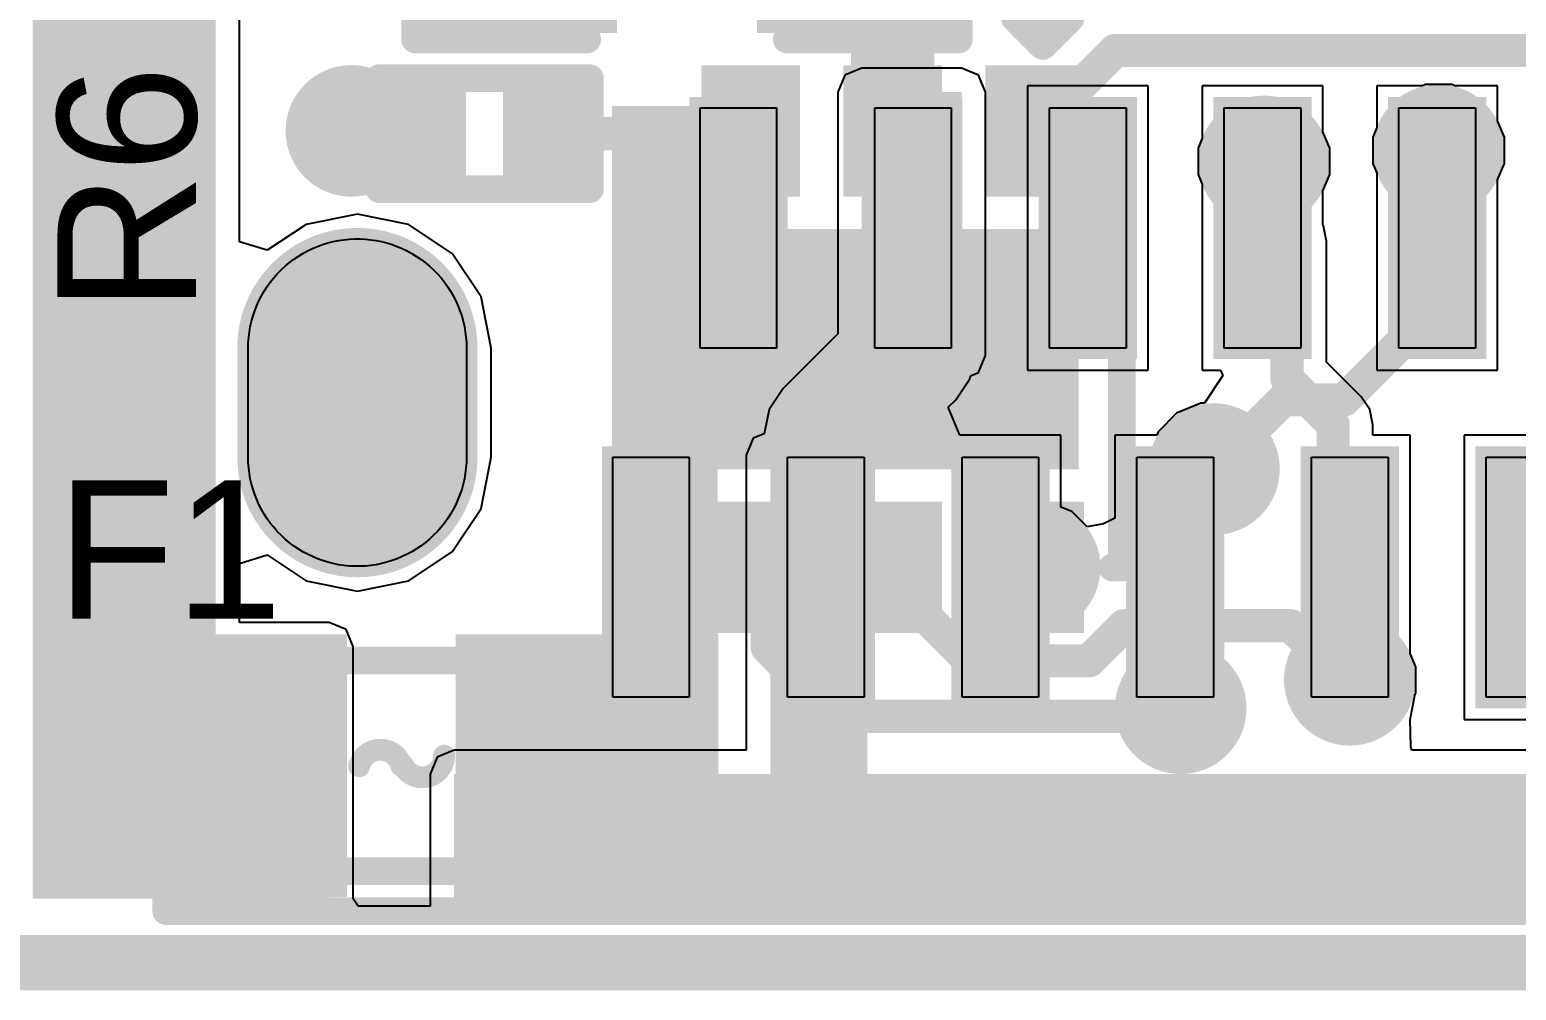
# Model space of a CAD drawing. Header units: millimetres. Extents: x -0.243 to 0.614, y -0.005 to 0.913.
# Drawn here: x 0.0055 to 0.2735, y -0.005 to 0.1683 of the extents above; entities that cross this region are included whole.
import ezdxf

# ---------------------------------------------------------------- set-up
doc = ezdxf.new("R2010")
doc.units = ezdxf.units.MM
doc.header["$MEASUREMENT"] = 0
for name, color, linetype in [('BottomLayer', 5, 'Continuous'), ('BottomOverlay', 54, 'Continuous'), ('BottomPaste', 16, 'Continuous'), ('BottomSolder', 6, 'Continuous'), ('Mechanical2', 216, 'Continuous'), ('MultiLayer', 9, 'Continuous'), ('TopLayer', 1, 'Continuous'), ('TopOverlay', 2, 'Continuous'), ('TopPaste', 8, 'Continuous'), ('TopSolder', 216, 'Continuous'), ('ViaHoleLayer', 16, 'Continuous')]:
    doc.layers.add(name, color=color, linetype=linetype)
doc.styles.add('Arial', font='', dxfattribs={"height": 0.2})
doc.styles.get('Arial').set_extended_font_data('Arial')

# ---------------------------------------------------------------- blocks, each defined once
blk = doc.blocks.new('TYPE_C_16PFS_LTH6_8_IPX8_B_1')
at = {"layer": 'BottomLayer'}
for points in [[(-0.04626, 0.05315), (-0.03248, 0.05315), (-0.03248, 0.00984), (-0.04626, 0.00984)], [(-0.01476, 0.05315), (-0.00098, 0.05315), (-0.00098, 0.00984), (-0.01476, 0.00984)], [(0.01673, 0.05315), (0.03051, 0.05315), (0.03051, 0.00984), (0.01673, 0.00984)], [(0.04823, 0.05315), (0.06201, 0.05315), (0.06201, 0.00984), (0.04823, 0.00984)], [(0.07972, 0.05315), (0.0935, 0.05315), (0.0935, 0.00984), (0.07972, 0.00984)], [(0.11122, 0.05315), (0.125, 0.05315), (0.125, 0.00984), (0.11122, 0.00984)], [(-0.03051, -0.00984), (-0.01673, -0.00984), (-0.01673, -0.05315), (-0.03051, -0.05315)], [(0.00098, -0.00984), (0.01476, -0.00984), (0.01476, -0.05315), (0.00098, -0.05315)], [(0.03248, -0.00984), (0.04626, -0.00984), (0.04626, -0.05315), (0.03248, -0.05315)], [(0.06398, -0.00984), (0.07776, -0.00984), (0.07776, -0.05315), (0.06398, -0.05315)], [(0.09547, -0.00984), (0.10925, -0.00984), (0.10925, -0.05315), (0.09547, -0.05315)]]:
    blk.add_hatch(color=5, dxfattribs=at).paths.add_polyline_path(points)
h = blk.add_hatch(color=5, dxfattribs=at)
edge = h.paths.add_edge_path()
edge.add_arc((0.17106, -0.00984), 0.01969, 180, 360)
edge.add_line((0.19074, -0.00984), (0.19074, 0.00985))
edge.add_arc((0.17106, 0.00985), 0.01969, 0, 180)
edge.add_line((0.15138, 0.00985), (0.15138, -0.00984))
at = {"layer": 'BottomSolder'}
for points in [[(-0.04823, 0.05512), (-0.03051, 0.05512), (-0.03051, 0.00787), (-0.04823, 0.00787)], [(-0.01673, 0.05512), (0.00099, 0.05512), (0.00099, 0.00787), (-0.01673, 0.00787)], [(0.01476, 0.05512), (0.03248, 0.05512), (0.03248, 0.00787), (0.01476, 0.00787)], [(0.04626, 0.05512), (0.06398, 0.05512), (0.06398, 0.00787), (0.04626, 0.00787)], [(0.07775, 0.05512), (0.09547, 0.05512), (0.09547, 0.00787), (0.07775, 0.00787)], [(0.10925, 0.05512), (0.12697, 0.05512), (0.12697, 0.00787), (0.10925, 0.00787)], [(-0.03248, -0.00787), (-0.01476, -0.00787), (-0.01476, -0.05512), (-0.03248, -0.05512)], [(-0.00099, -0.00787), (0.01673, -0.00787), (0.01673, -0.05512), (-0.00099, -0.05512)], [(0.03051, -0.00787), (0.04823, -0.00787), (0.04823, -0.05512), (0.03051, -0.05512)], [(0.06201, -0.00787), (0.07973, -0.00787), (0.07973, -0.05512), (0.06201, -0.05512)], [(0.0935, -0.00787), (0.11122, -0.00787), (0.11122, -0.05512), (0.0935, -0.05512)]]:
    blk.add_hatch(color=6, dxfattribs=at).paths.add_polyline_path(points)
h = blk.add_hatch(color=6, dxfattribs=at)
edge = h.paths.add_edge_path()
edge.add_arc((0.17106, -0.00984), 0.02165, 180, 360)
edge.add_line((0.19271, -0.00984), (0.19271, 0.00985))
edge.add_arc((0.17106, 0.00985), 0.02165, 0, 180)
edge.add_line((0.14941, 0.00985), (0.14941, -0.00984))
at = {"layer": 'MultiLayer'}
h = blk.add_hatch(color=9, dxfattribs=at)
edge = h.paths.add_edge_path()
edge.add_arc((0.17106, -0.00984), 0.01969, 180, 360)
edge.add_line((0.19074, -0.00984), (0.19074, 0.00985))
edge.add_arc((0.17106, 0.00985), 0.01969, 0, 180)
edge.add_line((0.15138, 0.00985), (0.15138, -0.00984))
at = {"layer": 'TopLayer'}
h = blk.add_hatch(color=1, dxfattribs=at)
edge = h.paths.add_edge_path()
edge.add_arc((0.17106, -0.00984), 0.01969, 180, 360)
edge.add_line((0.19074, -0.00984), (0.19074, 0.00985))
edge.add_arc((0.17106, 0.00985), 0.01969, 0, 180)
edge.add_line((0.15138, 0.00985), (0.15138, -0.00984))
at = {"layer": 'TopSolder'}
h = blk.add_hatch(color=216, dxfattribs=at)
edge = h.paths.add_edge_path()
edge.add_arc((0.17106, -0.00984), 0.02165, 180, 360)
edge.add_line((0.19271, -0.00984), (0.19271, 0.00985))
edge.add_arc((0.17106, 0.00985), 0.02165, 0, 180)
edge.add_line((0.14941, 0.00985), (0.14941, -0.00984))
at = {"layer": 'BottomOverlay', "const_width": 0.00502}
for points in [[(0.20551, 0.09173), (-0.20551, 0.09173)], [(0.20551, 0.09173), (0.20551, -0.09173)]]:
    blk.add_lwpolyline(points, dxfattribs=at)
at = {"layer": 'BottomOverlay', "const_width": 0.00251}
blk.add_lwpolyline([(0.20426, 0.09173, 1), (0.20677, 0.09173, 1)], format="xyb", close=True, dxfattribs=at)
blk.add_lwpolyline([(0.20426, 0.09173, 1), (0.20677, 0.09173, 1)], format="xyb", close=True, dxfattribs=at)
at = {"layer": 'BottomPaste'}
for p, q in [((-0.04626, 0.05315), (-0.03248, 0.05315)), ((-0.03248, 0.05315), (-0.03248, 0.05315)), ((-0.03248, 0.05315), (-0.03248, 0.00985)), ((-0.01476, 0.00985), (-0.01476, 0.05315)), ((-0.01476, 0.05315), (-0.00098, 0.05315)), ((-0.00098, 0.05315), (-0.00098, 0.05315)), ((-0.00098, 0.05315), (-0.00098, 0.00985)), ((0.01673, 0.00985), (0.01673, 0.05315)), ((0.01673, 0.05315), (0.03051, 0.05315)), ((0.03051, 0.05315), (0.03051, 0.05315)), ((0.03051, 0.05315), (0.03051, 0.00985)), ((0.04823, 0.00985), (0.04823, 0.05315)), ((0.04823, 0.05315), (0.06201, 0.05315)), ((0.06201, 0.05315), (0.06201, 0.05315)), ((0.06201, 0.05315), (0.06201, 0.00985)), ((0.07972, 0.00985), (0.07972, 0.05315)), ((0.07972, 0.05315), (0.0935, 0.05315)), ((0.0935, 0.05315), (0.0935, 0.00985)), ((0.11122, 0.00985), (0.11122, 0.05315)), ((0.11122, 0.05315), (0.125, 0.05315)), ((0.125, 0.05315), (0.125, 0.00985)), ((0.16959, 0.02948), (0.17057, 0.02953)), ((0.17057, 0.02953), (0.17156, 0.02953)), ((0.17156, 0.02953), (0.17253, 0.02948)), ((0.16038, 0.02638), (0.16122, 0.0269)), ((0.16122, 0.0269), (0.16208, 0.02737)), ((0.16208, 0.02737), (0.16297, 0.02779)), ((0.16297, 0.02779), (0.16387, 0.02817)), ((0.16387, 0.02817), (0.16479, 0.02851)), ((0.16479, 0.02851), (0.16573, 0.0288)), ((0.16573, 0.0288), (0.16668, 0.02904)), ((0.16668, 0.02904), (0.16765, 0.02924)), ((0.16765, 0.02924), (0.16862, 0.02938)), ((0.16862, 0.02938), (0.16959, 0.02948)), ((0.17253, 0.02948), (0.17351, 0.02938)), ((0.17351, 0.02938), (0.17448, 0.02924)), ((0.17448, 0.02924), (0.17544, 0.02904)), ((0.17544, 0.02904), (0.17639, 0.0288)), ((0.17639, 0.0288), (0.17733, 0.02851)), ((0.17733, 0.02851), (0.17826, 0.02817)), ((0.17826, 0.02817), (0.17916, 0.02779)), ((0.17916, 0.02779), (0.18005, 0.02737)), ((0.18005, 0.02737), (0.18091, 0.0269)), ((0.18091, 0.0269), (0.18174, 0.02638)), ((0.15732, 0.02394), (0.15804, 0.02461)), ((0.15804, 0.02461), (0.15879, 0.02524)), ((0.15879, 0.02524), (0.15957, 0.02583)), ((0.15957, 0.02583), (0.16038, 0.02638)), ((0.18174, 0.02638), (0.18255, 0.02583)), ((0.18255, 0.02583), (0.18334, 0.02524)), ((0.18334, 0.02524), (0.18409, 0.02461)), ((0.18409, 0.02461), (0.18481, 0.02394)), ((0.1548, 0.02094), (0.15537, 0.02174)), ((0.15537, 0.02174), (0.15598, 0.0225)), ((0.15598, 0.0225), (0.15663, 0.02324)), ((0.15663, 0.02324), (0.15732, 0.02394)), ((0.18481, 0.02394), (0.18549, 0.02324)), ((0.18549, 0.02324), (0.18614, 0.0225)), ((0.18614, 0.0225), (0.18676, 0.02174)), ((0.18676, 0.02174), (0.18733, 0.02094)), ((0.15333, 0.01839), (0.15378, 0.01926)), ((0.15378, 0.01926), (0.15427, 0.02011)), ((0.15427, 0.02011), (0.1548, 0.02094)), ((0.18733, 0.02094), (0.18786, 0.02011)), ((0.18786, 0.02011), (0.18835, 0.01926)), ((0.18835, 0.01926), (0.1888, 0.01839)), ((0.15225, 0.01565), (0.15257, 0.01658)), ((0.15257, 0.01658), (0.15293, 0.0175)), ((0.15293, 0.0175), (0.15333, 0.01839)), ((0.1888, 0.01839), (0.1892, 0.0175)), ((0.1892, 0.0175), (0.18956, 0.01658)), ((0.18956, 0.01658), (0.18987, 0.01565)), ((0.1516, 0.01278), (0.15177, 0.01375)), ((0.15177, 0.01375), (0.15199, 0.01471)), ((0.15199, 0.01471), (0.15225, 0.01565)), ((0.18987, 0.01565), (0.19014, 0.01471)), ((0.19014, 0.01471), (0.19036, 0.01375)), ((0.19036, 0.01375), (0.19053, 0.01278)), ((0.15138, 0.00985), (0.1514, 0.01083)), ((0.1514, 0.01083), (0.15148, 0.01181)), ((0.15148, 0.01181), (0.1516, 0.01278)), ((0.19053, 0.01278), (0.19065, 0.01181)), ((0.19065, 0.01181), (0.19073, 0.01083)), ((0.19073, 0.01083), (0.19075, 0.00985)), ((-0.03248, 0.00985), (-0.04626, 0.00985)), ((-0.00098, 0.00985), (-0.01476, 0.00985)), ((0.03051, 0.00985), (0.01673, 0.00985)), ((0.06201, 0.00985), (0.04823, 0.00985)), ((0.07972, 0.00985), (0.07972, 0.00985)), ((0.0935, 0.00985), (0.07972, 0.00985)), ((0.11122, 0.00985), (0.11122, 0.00985)), ((0.125, 0.00985), (0.11122, 0.00985)), ((0.15138, -0.00984), (0.15138, 0.00985)), ((0.19075, 0.00985), (0.19075, -0.00984)), ((-0.03051, -0.05315), (-0.03051, -0.00984)), ((-0.03051, -0.00984), (-0.01673, -0.00984)), ((-0.01673, -0.00984), (-0.01673, -0.05315)), ((0.00098, -0.05315), (0.00098, -0.00984)), ((0.00098, -0.00984), (0.01476, -0.00984)), ((0.01476, -0.00984), (0.01476, -0.05315)), ((0.03248, -0.05315), (0.03248, -0.00984)), ((0.03248, -0.00984), (0.04626, -0.00984)), ((0.04626, -0.00984), (0.04626, -0.05315)), ((0.06398, -0.05315), (0.06398, -0.00984)), ((0.06398, -0.00984), (0.07776, -0.00984)), ((0.07776, -0.00984), (0.07776, -0.05315)), ((0.09547, -0.05315), (0.09547, -0.00984)), ((0.09547, -0.00984), (0.10925, -0.00984)), ((0.10925, -0.00984), (0.10925, -0.05315)), ((0.1514, -0.01082), (0.15138, -0.00984)), ((0.19075, -0.00984), (0.19073, -0.01082)), ((0.15148, -0.0118), (0.1514, -0.01082)), ((0.1516, -0.01277), (0.15148, -0.0118)), ((0.15177, -0.01374), (0.1516, -0.01277)), ((0.19053, -0.01277), (0.19036, -0.01374)), ((0.19065, -0.0118), (0.19053, -0.01277)), ((0.19073, -0.01082), (0.19065, -0.0118)), ((0.15199, -0.01469), (0.15177, -0.01374)), ((0.15225, -0.01564), (0.15199, -0.01469)), ((0.15257, -0.01657), (0.15225, -0.01564)), ((0.18987, -0.01564), (0.18956, -0.01657)), ((0.19014, -0.01469), (0.18987, -0.01564)), ((0.19036, -0.01374), (0.19014, -0.01469)), ((0.15293, -0.01748), (0.15257, -0.01657)), ((0.15333, -0.01838), (0.15293, -0.01748)), ((0.15378, -0.01925), (0.15333, -0.01838)), ((0.1888, -0.01838), (0.18835, -0.01925)), ((0.1892, -0.01748), (0.1888, -0.01838)), ((0.18956, -0.01657), (0.1892, -0.01748)), ((0.15427, -0.0201), (0.15378, -0.01925)), ((0.1548, -0.02092), (0.15427, -0.0201)), ((0.15537, -0.02172), (0.1548, -0.02092)), ((0.18733, -0.02092), (0.18676, -0.02172)), ((0.18786, -0.0201), (0.18733, -0.02092)), ((0.18835, -0.01925), (0.18786, -0.0201)), ((0.15598, -0.02249), (0.15537, -0.02172)), ((0.15663, -0.02322), (0.15598, -0.02249)), ((0.15732, -0.02393), (0.15663, -0.02322)), ((0.15804, -0.02459), (0.15732, -0.02393)), ((0.18481, -0.02393), (0.18409, -0.02459)), ((0.18549, -0.02322), (0.18481, -0.02393)), ((0.18614, -0.02249), (0.18549, -0.02322)), ((0.18676, -0.02172), (0.18614, -0.02249)), ((0.15879, -0.02523), (0.15804, -0.02459)), ((0.15957, -0.02582), (0.15879, -0.02523)), ((0.16038, -0.02637), (0.15957, -0.02582)), ((0.16122, -0.02688), (0.16038, -0.02637)), ((0.18174, -0.02637), (0.18091, -0.02688)), ((0.18255, -0.02582), (0.18174, -0.02637)), ((0.18334, -0.02523), (0.18255, -0.02582)), ((0.18409, -0.02459), (0.18334, -0.02523)), ((0.16208, -0.02735), (0.16122, -0.02688)), ((0.16297, -0.02778), (0.16208, -0.02735)), ((0.16387, -0.02816), (0.16297, -0.02778)), ((0.16479, -0.0285), (0.16387, -0.02816)), ((0.16573, -0.02879), (0.16479, -0.0285)), ((0.16668, -0.02903), (0.16573, -0.02879)), ((0.16765, -0.02922), (0.16668, -0.02903)), ((0.16862, -0.02937), (0.16765, -0.02922)), ((0.16959, -0.02947), (0.16862, -0.02937)), ((0.17057, -0.02951), (0.16959, -0.02947)), ((0.17253, -0.02947), (0.17156, -0.02951)), ((0.17351, -0.02937), (0.17253, -0.02947)), ((0.17253, -0.02947), (0.17253, -0.02947)), ((0.17448, -0.02922), (0.17351, -0.02937)), ((0.17544, -0.02903), (0.17448, -0.02922)), ((0.17639, -0.02879), (0.17544, -0.02903)), ((0.17733, -0.0285), (0.17639, -0.02879)), ((0.17826, -0.02816), (0.17733, -0.0285)), ((0.17916, -0.02778), (0.17826, -0.02816)), ((0.18005, -0.02735), (0.17916, -0.02778)), ((0.18091, -0.02688), (0.18005, -0.02735)), ((0.17156, -0.02951), (0.17057, -0.02951)), ((-0.03051, -0.05315), (-0.03051, -0.05315)), ((-0.01673, -0.05315), (-0.03051, -0.05315)), ((0.00098, -0.05315), (0.00098, -0.05315)), ((0.01476, -0.05315), (0.00098, -0.05315)), ((0.03248, -0.05315), (0.03248, -0.05315)), ((0.04626, -0.05315), (0.03248, -0.05315)), ((0.06398, -0.05315), (0.06398, -0.05315)), ((0.07776, -0.05315), (0.06398, -0.05315)), ((0.09547, -0.05315), (0.09547, -0.05315)), ((0.10925, -0.05315), (0.09547, -0.05315))]:
    blk.add_line(p, q, dxfattribs=at)
blk = doc.blocks.new('F____0603_3')
at = {"layer": 'TopLayer'}
for points in [[(-0.01378, -0.01969), (-0.05315, -0.01969), (-0.05315, 0.01969), (-0.01378, 0.01969)], [(0.05315, -0.01969), (0.01378, -0.01969), (0.01378, 0.01969), (0.05315, 0.01969)]]:
    blk.add_hatch(color=1, dxfattribs=at).paths.add_polyline_path(points)
at = {"layer": 'TopPaste'}
for points in [[(-0.01378, -0.01969), (-0.05315, -0.01969), (-0.05315, 0.01969), (-0.01378, 0.01969)], [(0.05315, -0.01969), (0.01378, -0.01969), (0.01378, 0.01969), (0.05315, 0.01969)]]:
    blk.add_hatch(color=8, dxfattribs=at).paths.add_polyline_path(points)
at = {"layer": 'TopSolder'}
for points in [[(-0.00978, -0.02369), (-0.05715, -0.02369), (-0.05715, 0.02369), (-0.00978, 0.02369)], [(0.05715, -0.02369), (0.00978, -0.02369), (0.00978, 0.02369), (0.05715, 0.02369)]]:
    blk.add_hatch(color=216, dxfattribs=at).paths.add_polyline_path(points)
at = {"layer": 'TopOverlay', "const_width": 0.005}
for points in [[(-0.01, 0.019), (0.01, 0.019)], [(-0.01, -0.019), (0.01, -0.019)]]:
    blk.add_lwpolyline(points, dxfattribs=at)
at = {"layer": 'TopOverlay'}
for points, const_width in [([(-0.01125, 0.019, 1), (-0.00875, 0.019, 1)], 0.0025), ([(0.00875, 0.019, 1), (0.01125, 0.019, 1)], 0.0025), ([(0.00674, 0.00181, 1), (0.00871, 0.00181, 1)], 0.00197), ([(-0.0086, -0.0001, 1), (-0.00663, -0.0001, 1)], 0.00197), ([(-0.00098, 0, 1), (0.00098, 0, 1)], 0.00197), ([(-0.00071, 0.00008, 1), (0.00126, 0.00008, 1)], 0.00197), ([(-0.01125, -0.019, 1), (-0.00875, -0.019, 1)], 0.0025), ([(0.00875, -0.019, 1), (0.01125, -0.019, 1)], 0.0025)]:
    blk.add_lwpolyline(points, format="xyb", close=True, dxfattribs=dict(at, const_width=const_width))
at = {"layer": 'TopOverlay', "const_width": 0.00394}
for points in [[(-0.00761, -0.0001, -0.770164), (0, 0)], [(0.00773, 0.00181, -0.784117), (0.00028, 0.00008)]]:
    blk.add_lwpolyline(points, format="xyb", dxfattribs=at)
blk = doc.blocks.new('R___0201_11')
at = {"layer": 'TopLayer'}
for points in [[(-0.01614, 0.00728), (-0.00551, 0.00728), (-0.00551, -0.00728), (-0.01614, -0.00728)], [(0.00551, 0.00728), (0.01614, 0.00728), (0.01614, -0.00728), (0.00551, -0.00728)]]:
    blk.add_hatch(color=1, dxfattribs=at).paths.add_polyline_path(points)
at = {"layer": 'TopPaste'}
for points in [[(-0.01614, 0.00728), (-0.00551, 0.00728), (-0.00551, -0.00728), (-0.01614, -0.00728)], [(0.00551, 0.00728), (0.01614, 0.00728), (0.01614, -0.00728), (0.00551, -0.00728)]]:
    blk.add_hatch(color=8, dxfattribs=at).paths.add_polyline_path(points)
at = {"layer": 'TopSolder'}
for points in [[(-0.01831, 0.00945), (-0.00335, 0.00945), (-0.00335, -0.00945), (-0.01831, -0.00945)], [(0.00335, 0.00945), (0.01831, 0.00945), (0.01831, -0.00945), (0.00335, -0.00945)]]:
    blk.add_hatch(color=216, dxfattribs=at).paths.add_polyline_path(points)
at = {"layer": 'TopOverlay', "const_width": 0.005}
for points in [[(-0.019, -0.01), (-0.019, 0.01)], [(-0.019, 0.01), (0.019, 0.01)], [(0.019, -0.01), (0.019, 0.01)], [(-0.019, -0.01), (0.019, -0.01)]]:
    blk.add_lwpolyline(points, dxfattribs=at)
at = {"layer": 'TopOverlay', "const_width": 0.0025}
for points in [[(-0.02025, 0.01, 1), (-0.01775, 0.01, 1)], [(-0.02025, 0.01, 1), (-0.01775, 0.01, 1)], [(0.01775, 0.01, 1), (0.02025, 0.01, 1)], [(0.01775, 0.01, 1), (0.02025, 0.01, 1)], [(-0.02025, -0.01, 1), (-0.01775, -0.01, 1)], [(-0.02025, -0.01, 1), (-0.01775, -0.01, 1)], [(0.01775, -0.01, 1), (0.02025, -0.01, 1)], [(0.01775, -0.01, 1), (0.02025, -0.01, 1)]]:
    blk.add_lwpolyline(points, format="xyb", close=True, dxfattribs=at)
blk = doc.blocks.new('C___0603_12')
at = {"layer": 'TopLayer'}
for points in [[(-0.015, 0.0175), (-0.015, -0.0175), (-0.045, -0.0175), (-0.045, 0.0175)], [(0.045, 0.0175), (0.045, -0.0175), (0.015, -0.0175), (0.015, 0.0175)]]:
    blk.add_hatch(color=1, dxfattribs=at).paths.add_polyline_path(points)
at = {"layer": 'TopPaste'}
for points in [[(-0.015, 0.0175), (-0.015, -0.0175), (-0.045, -0.0175), (-0.045, 0.0175)], [(0.045, 0.0175), (0.045, -0.0175), (0.015, -0.0175), (0.015, 0.0175)]]:
    blk.add_hatch(color=8, dxfattribs=at).paths.add_polyline_path(points)
at = {"layer": 'TopSolder'}
for points in [[(-0.01264, 0.01986), (-0.01264, -0.01986), (-0.04736, -0.01986), (-0.04736, 0.01986)], [(0.04736, 0.01986), (0.04736, -0.01986), (0.01264, -0.01986), (0.01264, 0.01986)]]:
    blk.add_hatch(color=216, dxfattribs=at).paths.add_polyline_path(points)
at = {"layer": 'TopOverlay', "const_width": 0.005}
for points in [[(-0.049, 0.021), (-0.018, 0.021)], [(-0.049, -0.021), (-0.049, 0.021)], [(0.018, 0.021), (0.049, 0.021)], [(0.049, -0.021), (0.049, 0.021)], [(-0.049, -0.021), (-0.018, -0.021)], [(0.018, -0.021), (0.049, -0.021)]]:
    blk.add_lwpolyline(points, dxfattribs=at)
at = {"layer": 'TopOverlay', "const_width": 0.0025}
for points in [[(-0.05025, 0.021, 1), (-0.04775, 0.021, 1)], [(-0.05025, 0.021, 1), (-0.04775, 0.021, 1)], [(-0.01925, 0.021, 1), (-0.01675, 0.021, 1)], [(0.01675, 0.021, 1), (0.01925, 0.021, 1)], [(0.04775, 0.021, 1), (0.05025, 0.021, 1)], [(0.04775, 0.021, 1), (0.05025, 0.021, 1)], [(-0.05025, -0.021, 1), (-0.04775, -0.021, 1)], [(-0.05025, -0.021, 1), (-0.04775, -0.021, 1)], [(-0.01925, -0.021, 1), (-0.01675, -0.021, 1)], [(0.01675, -0.021, 1), (0.01925, -0.021, 1)], [(0.04775, -0.021, 1), (0.05025, -0.021, 1)], [(0.04775, -0.021, 1), (0.05025, -0.021, 1)]]:
    blk.add_lwpolyline(points, format="xyb", close=True, dxfattribs=at)
blk = doc.blocks.new('DFN_6L_EP_2_2__20')
at = {"layer": 'TopLayer'}
for points in [[(-0.04921, 0.0187), (-0.04921, 0.03248), (-0.02953, 0.03248), (-0.02953, 0.0187)], [(0.02953, 0.0187), (0.02953, 0.03248), (0.04921, 0.03248), (0.04921, 0.0187)], [(0.01969, -0.0315), (-0.01969, -0.0315), (-0.01969, 0.0315), (0.01969, 0.0315)], [(-0.04921, -0.00689), (-0.04921, 0.00689), (-0.02953, 0.00689), (-0.02953, -0.00689)], [(0.02953, -0.00689), (0.02953, 0.00689), (0.04921, 0.00689), (0.04921, -0.00689)], [(-0.04921, -0.03248), (-0.04921, -0.0187), (-0.02953, -0.0187), (-0.02953, -0.03248)], [(0.02953, -0.03248), (0.02953, -0.0187), (0.04921, -0.0187), (0.04921, -0.03248)]]:
    blk.add_hatch(color=1, dxfattribs=at).paths.add_polyline_path(points)
at = {"layer": 'TopPaste'}
for points in [[(-0.04921, 0.0187), (-0.04921, 0.03248), (-0.02953, 0.03248), (-0.02953, 0.0187)], [(0.02953, 0.0187), (0.02953, 0.03248), (0.04921, 0.03248), (0.04921, 0.0187)], [(0.01969, -0.0315), (-0.01969, -0.0315), (-0.01969, 0.0315), (0.01969, 0.0315)], [(-0.04921, -0.00689), (-0.04921, 0.00689), (-0.02953, 0.00689), (-0.02953, -0.00689)], [(0.02953, -0.00689), (0.02953, 0.00689), (0.04921, 0.00689), (0.04921, -0.00689)], [(-0.04921, -0.03248), (-0.04921, -0.0187), (-0.02953, -0.0187), (-0.02953, -0.03248)], [(0.02953, -0.03248), (0.02953, -0.0187), (0.04921, -0.0187), (0.04921, -0.03248)]]:
    blk.add_hatch(color=8, dxfattribs=at).paths.add_polyline_path(points)
at = {"layer": 'TopSolder'}
for points in [[(-0.05121, 0.0167), (-0.05121, 0.03448), (-0.02753, 0.03448), (-0.02753, 0.0167)], [(0.02168, -0.0335), (-0.02168, -0.0335), (-0.02168, 0.0335), (0.02168, 0.0335)], [(0.02753, 0.0167), (0.02753, 0.03448), (0.05121, 0.03448), (0.05121, 0.0167)], [(-0.05121, -0.00889), (-0.05121, 0.00889), (-0.02753, 0.00889), (-0.02753, -0.00889)], [(0.02753, -0.00889), (0.02753, 0.00889), (0.05121, 0.00889), (0.05121, -0.00889)], [(-0.05121, -0.03448), (-0.05121, -0.0167), (-0.02753, -0.0167), (-0.02753, -0.03448)], [(0.02753, -0.03448), (0.02753, -0.0167), (0.05121, -0.0167), (0.05121, -0.03448)]]:
    blk.add_hatch(color=216, dxfattribs=at).paths.add_polyline_path(points)
at = {"layer": 'TopOverlay', "const_width": 0.005}
for points in [[(0.03937, 0.04131), (-0.03938, 0.04131)], [(0.03937, 0.03958), (0.03937, 0.04131)], [(-0.05969, 0.02205), (-0.05969, 0.03205)], [(-0.05469, 0.02705), (-0.05969, 0.03205)], [(-0.05969, 0.02205), (-0.05469, 0.02705)], [(-0.04, -0.04131), (-0.04, -0.03958)], [(0.03937, -0.04131), (0.03937, -0.03958)], [(0.03937, -0.04131), (-0.03938, -0.04131)]]:
    blk.add_lwpolyline(points, dxfattribs=at)
at = {"layer": 'TopOverlay', "const_width": 0.0025}
for points in [[(-0.04063, 0.04131, 1), (-0.03812, 0.04131, 1)], [(0.03812, 0.04131, 1), (0.04062, 0.04131, 1)], [(0.03812, 0.04131, 1), (0.04062, 0.04131, 1)], [(0.03812, 0.03958, 1), (0.04062, 0.03958, 1)], [(-0.06094, 0.03205, 1), (-0.05844, 0.03205, 1)], [(-0.06094, 0.03205, 1), (-0.05844, 0.03205, 1)], [(-0.05594, 0.02705, 1), (-0.05344, 0.02705, 1)], [(-0.05594, 0.02705, 1), (-0.05344, 0.02705, 1)], [(-0.06094, 0.02205, 1), (-0.05844, 0.02205, 1)], [(-0.06094, 0.02205, 1), (-0.05844, 0.02205, 1)], [(-0.04125, -0.03958, 1), (-0.03875, -0.03958, 1)], [(0.03812, -0.03958, 1), (0.04062, -0.03958, 1)], [(-0.04125, -0.04131, 1), (-0.03875, -0.04131, 1)], [(-0.04063, -0.04131, 1), (-0.03812, -0.04131, 1)], [(0.03812, -0.04131, 1), (0.04062, -0.04131, 1)], [(0.03812, -0.04131, 1), (0.04062, -0.04131, 1)]]:
    blk.add_lwpolyline(points, format="xyb", close=True, dxfattribs=at)

msp = doc.modelspace()

# ---------------------------------------------------------------- hatches: boundary and pattern name
at = {"layer": 'BottomLayer'}
for points in [[(0.006, 0.0125), (0.039, 0.0125), (0.039, 0.327), (0.006, 0.327)], [(0.1555, 0.1095), (0.1735, 0.1095), (0.1735, 0.157), (0.1555, 0.157)], [(0.1105, 0.0475), (0.1295, 0.0475), (0.1295, 0.1545), (0.1105, 0.1545)], [(0.139, 0.014), (0.154, 0.014), (0.154, 0.0915), (0.139, 0.0915)], [(0.006, 0.0115), (0.0595, 0.0115), (0.0595, 0.057), (0.006, 0.057)], [(0.082, 0.008), (0.3185, 0.008), (0.3185, 0.034), (0.082, 0.034)]]:
    msp.add_hatch(color=5, dxfattribs=at).paths.add_polyline_path(points)
h = msp.add_hatch(color=5, dxfattribs=at)
edge = h.paths.add_edge_path()
edge.add_arc((0.0635, 0.15), 0.00787, 0, 360)
h = msp.add_hatch(color=5, dxfattribs=at)
edge = h.paths.add_edge_path()
edge.add_arc((0.2595, 0.1465), 0.00787, 0, 360)
h = msp.add_hatch(color=5, dxfattribs=at)
edge = h.paths.add_edge_path()
edge.add_arc((0.228, 0.1445), 0.00787, 0, 360)
h = msp.add_hatch(color=5, dxfattribs=at)
edge = h.paths.add_edge_path()
edge.add_arc((0.1315, 0.108), 0.00787, 0, 360)
h = msp.add_hatch(color=5, dxfattribs=at)
edge = h.paths.add_edge_path()
edge.add_arc((0.219, 0.089), 0.00787, 0, 360)
h = msp.add_hatch(color=5, dxfattribs=at)
edge = h.paths.add_edge_path()
edge.add_arc((0.18668, 0.07126), 0.00787, 0, 360)
h = msp.add_hatch(color=5, dxfattribs=at)
edge = h.paths.add_edge_path()
edge.add_arc((0.2435, 0.051), 0.00787, 0, 360)
h = msp.add_hatch(color=5, dxfattribs=at)
edge = h.paths.add_edge_path()
edge.add_arc((0.213, 0.04587), 0.00787, 0, 360)
h = msp.add_hatch(color=5, dxfattribs=at)
edge = h.paths.add_edge_path()
edge.add_arc((0.041, 0.0345), 0.00787, 0, 360)
h = msp.add_hatch(color=5, dxfattribs=at)
edge = h.paths.add_edge_path()
edge.add_arc((0.1045, 0.0255), 0.00787, 0, 360)
h = msp.add_hatch(color=5, dxfattribs=at)
edge = h.paths.add_edge_path()
edge.add_arc((0.148, 0.0215), 0.00787, 0, 360)
at = {"layer": 'BottomSolder'}
h = msp.add_hatch(color=6, dxfattribs=at)
edge = h.paths.add_edge_path()
edge.add_arc((0.0635, 0.15), 0.01187, 0, 360)
h = msp.add_hatch(color=6, dxfattribs=at)
edge = h.paths.add_edge_path()
edge.add_arc((0.2595, 0.1465), 0.01187, 0, 360)
h = msp.add_hatch(color=6, dxfattribs=at)
edge = h.paths.add_edge_path()
edge.add_arc((0.228, 0.1445), 0.01187, 0, 360)
h = msp.add_hatch(color=6, dxfattribs=at)
edge = h.paths.add_edge_path()
edge.add_arc((0.1315, 0.108), 0.01187, 0, 360)
h = msp.add_hatch(color=6, dxfattribs=at)
edge = h.paths.add_edge_path()
edge.add_arc((0.219, 0.089), 0.01187, 0, 360)
h = msp.add_hatch(color=6, dxfattribs=at)
edge = h.paths.add_edge_path()
edge.add_arc((0.18668, 0.07126), 0.01187, 0, 360)
h = msp.add_hatch(color=6, dxfattribs=at)
edge = h.paths.add_edge_path()
edge.add_arc((0.2435, 0.051), 0.01187, 0, 360)
h = msp.add_hatch(color=6, dxfattribs=at)
edge = h.paths.add_edge_path()
edge.add_arc((0.213, 0.04587), 0.01187, 0, 360)
h = msp.add_hatch(color=6, dxfattribs=at)
edge = h.paths.add_edge_path()
edge.add_arc((0.041, 0.0345), 0.01187, 0, 360)
h = msp.add_hatch(color=6, dxfattribs=at)
edge = h.paths.add_edge_path()
edge.add_arc((0.1045, 0.0255), 0.01187, 0, 360)
h = msp.add_hatch(color=6, dxfattribs=at)
edge = h.paths.add_edge_path()
edge.add_arc((0.148, 0.0215), 0.01187, 0, 360)
at = {"layer": 'TopLayer'}
for points in [[(0.0065, 0.012), (0.039, 0.012), (0.039, 0.3265), (0.0065, 0.3265)], [(0.0065, 0.012), (0.059, 0.012), (0.059, 0.0565), (0.0065, 0.0565)], [(0.086, 0.01), (0.3195, 0.01), (0.3195, 0.034), (0.086, 0.034)]]:
    msp.add_hatch(color=1, dxfattribs=at).paths.add_polyline_path(points)
h = msp.add_hatch(color=1, dxfattribs=at)
edge = h.paths.add_edge_path()
edge.add_arc((0.0635, 0.15), 0.00787, 0, 360)
h = msp.add_hatch(color=1, dxfattribs=at)
edge = h.paths.add_edge_path()
edge.add_arc((0.2595, 0.1465), 0.00787, 0, 360)
h = msp.add_hatch(color=1, dxfattribs=at)
edge = h.paths.add_edge_path()
edge.add_arc((0.228, 0.1445), 0.00787, 0, 360)
h = msp.add_hatch(color=1, dxfattribs=at)
edge = h.paths.add_edge_path()
edge.add_arc((0.1315, 0.108), 0.00787, 0, 360)
h = msp.add_hatch(color=1, dxfattribs=at)
edge = h.paths.add_edge_path()
edge.add_arc((0.219, 0.089), 0.00787, 0, 360)
h = msp.add_hatch(color=1, dxfattribs=at)
edge = h.paths.add_edge_path()
edge.add_arc((0.18668, 0.07126), 0.00787, 0, 360)
h = msp.add_hatch(color=1, dxfattribs=at)
edge = h.paths.add_edge_path()
edge.add_arc((0.2435, 0.051), 0.00787, 0, 360)
h = msp.add_hatch(color=1, dxfattribs=at)
edge = h.paths.add_edge_path()
edge.add_arc((0.213, 0.04587), 0.00787, 0, 360)
h = msp.add_hatch(color=1, dxfattribs=at)
edge = h.paths.add_edge_path()
edge.add_arc((0.041, 0.0345), 0.00787, 0, 360)
h = msp.add_hatch(color=1, dxfattribs=at)
edge = h.paths.add_edge_path()
edge.add_arc((0.1045, 0.0255), 0.00787, 0, 360)
h = msp.add_hatch(color=1, dxfattribs=at)
edge = h.paths.add_edge_path()
edge.add_arc((0.148, 0.0215), 0.00787, 0, 360)
at = {"layer": 'TopSolder'}
h = msp.add_hatch(color=216, dxfattribs=at)
edge = h.paths.add_edge_path()
edge.add_arc((0.0635, 0.15), 0.01187, 0, 360)
h = msp.add_hatch(color=216, dxfattribs=at)
edge = h.paths.add_edge_path()
edge.add_arc((0.2595, 0.1465), 0.01187, 0, 360)
h = msp.add_hatch(color=216, dxfattribs=at)
edge = h.paths.add_edge_path()
edge.add_arc((0.228, 0.1445), 0.01187, 0, 360)
h = msp.add_hatch(color=216, dxfattribs=at)
edge = h.paths.add_edge_path()
edge.add_arc((0.1315, 0.108), 0.01187, 0, 360)
h = msp.add_hatch(color=216, dxfattribs=at)
edge = h.paths.add_edge_path()
edge.add_arc((0.219, 0.089), 0.01187, 0, 360)
h = msp.add_hatch(color=216, dxfattribs=at)
edge = h.paths.add_edge_path()
edge.add_arc((0.18668, 0.07126), 0.01187, 0, 360)
h = msp.add_hatch(color=216, dxfattribs=at)
edge = h.paths.add_edge_path()
edge.add_arc((0.2435, 0.051), 0.01187, 0, 360)
h = msp.add_hatch(color=216, dxfattribs=at)
edge = h.paths.add_edge_path()
edge.add_arc((0.213, 0.04587), 0.01187, 0, 360)
h = msp.add_hatch(color=216, dxfattribs=at)
edge = h.paths.add_edge_path()
edge.add_arc((0.041, 0.0345), 0.01187, 0, 360)
h = msp.add_hatch(color=216, dxfattribs=at)
edge = h.paths.add_edge_path()
edge.add_arc((0.1045, 0.0255), 0.01187, 0, 360)
h = msp.add_hatch(color=216, dxfattribs=at)
edge = h.paths.add_edge_path()
edge.add_arc((0.148, 0.0215), 0.01187, 0, 360)
at = {"layer": 'ViaHoleLayer'}
h = msp.add_hatch(color=16, dxfattribs=at)
edge = h.paths.add_edge_path()
edge.add_arc((0.0635, 0.15), 0.00394, 0, 360)
h = msp.add_hatch(color=16, dxfattribs=at)
edge = h.paths.add_edge_path()
edge.add_arc((0.2595, 0.1465), 0.00394, 0, 360)
h = msp.add_hatch(color=16, dxfattribs=at)
edge = h.paths.add_edge_path()
edge.add_arc((0.228, 0.1445), 0.00394, 0, 360)
h = msp.add_hatch(color=16, dxfattribs=at)
edge = h.paths.add_edge_path()
edge.add_arc((0.1315, 0.108), 0.00394, 0, 360)
h = msp.add_hatch(color=16, dxfattribs=at)
edge = h.paths.add_edge_path()
edge.add_arc((0.219, 0.089), 0.00394, 0, 360)
h = msp.add_hatch(color=16, dxfattribs=at)
edge = h.paths.add_edge_path()
edge.add_arc((0.18668, 0.07126), 0.00394, 0, 360)
h = msp.add_hatch(color=16, dxfattribs=at)
edge = h.paths.add_edge_path()
edge.add_arc((0.2435, 0.051), 0.00394, 0, 360)
h = msp.add_hatch(color=16, dxfattribs=at)
edge = h.paths.add_edge_path()
edge.add_arc((0.213, 0.04587), 0.00394, 0, 360)
h = msp.add_hatch(color=16, dxfattribs=at)
edge = h.paths.add_edge_path()
edge.add_arc((0.041, 0.0345), 0.00394, 0, 360)
h = msp.add_hatch(color=16, dxfattribs=at)
edge = h.paths.add_edge_path()
edge.add_arc((0.1045, 0.0255), 0.00394, 0, 360)
h = msp.add_hatch(color=16, dxfattribs=at)
edge = h.paths.add_edge_path()
edge.add_arc((0.148, 0.0215), 0.00394, 0, 360)

# ---------------------------------------------------------------- linework, layer by layer
at = {"layer": 'BottomLayer'}
for p, q in [((0.04333, 0.12999), (0.04333, 0.327)), ((0.1555, 0.16133), (0.15244, 0.16006)), ((0.1735, 0.16133), (0.1555, 0.16133)), ((0.17656, 0.16006), (0.1735, 0.16133)), ((0.15244, 0.16006), (0.15117, 0.157)), ((0.17783, 0.157), (0.17656, 0.16006)), ((0.20715, 0.15814), (0.18537, 0.15814)), ((0.18537, 0.15814), (0.18537, 0.10684)), ((0.20715, 0.10684), (0.20715, 0.15814)), ((0.23865, 0.15814), (0.21687, 0.15814)), ((0.21687, 0.15814), (0.21687, 0.14866)), ((0.23865, 0.14982), (0.23865, 0.15814)), ((0.25658, 0.15814), (0.24836, 0.15814)), ((0.24836, 0.15814), (0.24836, 0.15063)), ((0.25714, 0.15837), (0.25658, 0.15814)), ((0.26186, 0.15837), (0.25714, 0.15837)), ((0.26242, 0.15814), (0.26186, 0.15837)), ((0.27014, 0.15814), (0.26242, 0.15814)), ((0.27014, 0.15184), (0.27014, 0.15814)), ((0.15117, 0.157), (0.15117, 0.11339)), ((0.17783, 0.1095), (0.17783, 0.157)), ((0.24836, 0.15063), (0.24763, 0.14886)), ((0.27137, 0.14886), (0.27014, 0.15184)), ((0.21687, 0.14866), (0.21613, 0.14686)), ((0.23987, 0.14686), (0.23865, 0.14982)), ((0.24763, 0.14886), (0.24763, 0.14414)), ((0.27137, 0.14414), (0.27137, 0.14886)), ((0.21613, 0.14686), (0.21613, 0.14214)), ((0.23987, 0.14214), (0.23987, 0.14686)), ((0.21613, 0.14214), (0.21687, 0.14034)), ((0.23865, 0.13918), (0.23987, 0.14214)), ((0.24763, 0.14414), (0.24836, 0.14237)), ((0.24836, 0.14237), (0.24836, 0.10684)), ((0.27014, 0.14116), (0.27137, 0.14414)), ((0.21687, 0.14034), (0.21687, 0.10684)), ((0.27014, 0.10684), (0.27014, 0.14116)), ((0.23865, 0.13297), (0.23865, 0.13918)), ((0.06457, 0.13498), (0.05533, 0.13314)), ((0.07381, 0.13314), (0.06457, 0.13498)), ((0.05533, 0.13314), (0.04833, 0.12847)), ((0.08165, 0.12791), (0.07381, 0.13314)), ((0.23874, 0.13283), (0.23865, 0.13297)), ((0.23929, 0.1301), (0.23874, 0.13283)), ((0.04833, 0.12847), (0.04333, 0.12999)), ((0.23929, 0.10831), (0.23929, 0.1301)), ((0.08688, 0.12007), (0.08165, 0.12791)), ((0.08872, 0.11083), (0.08688, 0.12007)), ((0.15117, 0.11339), (0.14134, 0.10356)), ((0.08872, 0.09115), (0.08872, 0.11083)), ((0.17656, 0.10644), (0.17783, 0.1095)), ((0.24555, 0.10205), (0.23929, 0.10831)), ((0.17244, 0.1015), (0.17498, 0.1053)), ((0.17498, 0.1053), (0.17509, 0.10583)), ((0.17509, 0.10583), (0.17656, 0.10644)), ((0.18537, 0.10684), (0.20715, 0.10684)), ((0.21687, 0.10684), (0.22021, 0.10684)), ((0.22061, 0.10587), (0.21729, 0.10087)), ((0.22021, 0.10684), (0.22061, 0.10587)), ((0.24836, 0.10684), (0.27014, 0.10684)), ((0.14134, 0.10356), (0.1388, 0.09975)), ((0.24709, 0.09973), (0.24555, 0.10205)), ((0.1388, 0.09975), (0.13793, 0.09539)), ((0.1711, 0.10015), (0.17244, 0.1015)), ((0.17317, 0.09515), (0.1711, 0.10015)), ((0.21664, 0.10087), (0.21227, 0.09907)), ((0.21729, 0.10087), (0.21664, 0.10087)), ((0.24764, 0.097), (0.24709, 0.09973)), ((0.21227, 0.09907), (0.20893, 0.09573)), ((0.24764, 0.09515), (0.24764, 0.097)), ((0.13594, 0.09456), (0.13467, 0.0915)), ((0.13793, 0.09539), (0.13594, 0.09456)), ((0.1914, 0.09515), (0.17317, 0.09515)), ((0.1914, 0.08216), (0.1914, 0.09515)), ((0.2087, 0.09515), (0.20112, 0.09515)), ((0.20112, 0.09515), (0.20112, 0.08015)), ((0.20893, 0.09573), (0.2087, 0.09515)), ((0.25439, 0.09515), (0.24764, 0.09515)), ((0.25439, 0.05574), (0.25439, 0.09515)), ((0.28589, 0.09515), (0.26411, 0.09515)), ((0.26411, 0.09515), (0.26411, 0.04385)), ((0.08688, 0.08191), (0.08872, 0.09115)), ((0.13467, 0.0915), (0.13467, 0.03833)), ((0.08165, 0.07407), (0.08688, 0.08191)), ((0.19341, 0.08133), (0.1914, 0.08216)), ((0.19612, 0.07861), (0.19341, 0.08133)), ((0.19908, 0.07914), (0.19612, 0.07861)), ((0.20112, 0.08015), (0.19908, 0.07914)), ((0.04333, 0.07199), (0.04833, 0.07351)), ((0.04833, 0.07351), (0.05533, 0.06884)), ((0.07381, 0.06884), (0.08165, 0.07407)), ((0.04333, 0.06133), (0.04333, 0.07199)), ((0.05533, 0.06884), (0.06457, 0.067)), ((0.06457, 0.067), (0.07381, 0.06884)), ((0.0595, 0.06133), (0.04333, 0.06133)), ((0.06256, 0.06006), (0.0595, 0.06133)), ((0.06383, 0.057), (0.06256, 0.06006)), ((0.06383, 0.0115), (0.06383, 0.057)), ((0.25537, 0.05336), (0.25439, 0.05574)), ((0.25537, 0.04864), (0.25537, 0.05336)), ((0.25439, 0.04385), (0.2553, 0.04847)), ((0.2553, 0.04847), (0.25537, 0.04864)), ((0.25447, 0.03888), (0.25439, 0.04385)), ((0.25439, 0.04385), (0.25439, 0.04385)), ((0.26411, 0.04385), (0.28589, 0.04385)), ((0.082, 0.03833), (0.07894, 0.03706)), ((0.13467, 0.03833), (0.082, 0.03833)), ((0.25469, 0.03833), (0.25447, 0.03888)), ((0.29367, 0.03833), (0.25469, 0.03833)), ((0.07894, 0.03706), (0.07767, 0.034)), ((0.07767, 0.034), (0.07767, 0.0102)), ((0.0647, 0.0102), (0.06383, 0.0115)), ((0.07767, 0.0102), (0.0647, 0.0102))]:
    msp.add_line(p, q, dxfattribs=at)
for points, const_width in [([(0.25925, 0.14625), (0.2595, 0.1465)], 0.006), ([(0.25925, 0.13249), (0.25925, 0.14625)], 0.006), ([(0.16415, 0.13188), (0.16476, 0.13249)], 0.015), ([(0.16415, 0.10979), (0.16415, 0.13188)], 0.015), ([(0.13288, 0.1321), (0.13327, 0.13249)], 0.013), ([(0.13288, 0.11012), (0.13288, 0.1321)], 0.013), ([(0.22826, 0.13399), (0.23215, 0.1301)], 0.006), ([(0.23215, 0.10535), (0.23215, 0.1301)], 0.006), ([(0.1315, 0.10874), (0.13288, 0.11012)], 0.013), ([(0.1315, 0.108), (0.1315, 0.10874)], 0.013), ([(0.14963, 0.09527), (0.16415, 0.10979)], 0.015), ([(0.11791, 0.09441), (0.1315, 0.108)], 0.013), ([(0.23215, 0.10535), (0.2405, 0.097)], 0.006), ([(0.14963, 0.07011), (0.14963, 0.09527)], 0.015), ([(0.11791, 0.06989), (0.11791, 0.09441)], 0.013), ([(0.2405, 0.0745), (0.2405, 0.097)], 0.006), ([(0.11752, 0.0695), (0.11791, 0.06989)], 0.013), ([(0.14901, 0.06949), (0.14902, 0.0695)], 0.015), ([(0.14901, 0.06949), (0.14902, 0.06948)], 0.015), ([(0.14902, 0.0695), (0.14963, 0.07011)], 0.015), ([(0.14902, 0.02252), (0.14902, 0.06948)], 0.015), ([(0.2405, 0.0745), (0.244, 0.071)], 0.006), ([(0.148, 0.0215), (0.14902, 0.02252)], 0.015)]:
    msp.add_lwpolyline(points, dxfattribs=dict(at, const_width=const_width))
for points, const_width in [([(0.25775, 0.14625, 1), (0.26075, 0.14625, 1)], 0.003), ([(0.25775, 0.14625, 1), (0.26075, 0.14625, 1)], 0.003), ([(0.258, 0.1465, 1), (0.261, 0.1465, 1)], 0.003), ([(0.1604, 0.13188, 1), (0.1679, 0.13188, 1)], 0.0075), ([(0.1604, 0.13188, 1), (0.1679, 0.13188, 1)], 0.0075), ([(0.16101, 0.13249, 1), (0.16851, 0.13249, 1)], 0.0075), ([(0.12963, 0.1321, 1), (0.13613, 0.1321, 1)], 0.0065), ([(0.12963, 0.1321, 1), (0.13613, 0.1321, 1)], 0.0065), ([(0.13002, 0.13249, 1), (0.13652, 0.13249, 1)], 0.0065), ([(0.22676, 0.13399, 1), (0.22976, 0.13399, 1)], 0.003), ([(0.25775, 0.13249, 1), (0.26075, 0.13249, 1)], 0.003), ([(0.23065, 0.1301, 1), (0.23365, 0.1301, 1)], 0.003), ([(0.23065, 0.1301, 1), (0.23365, 0.1301, 1)], 0.003), ([(0.12825, 0.10874, 1), (0.13475, 0.10874, 1)], 0.0065), ([(0.12825, 0.10874, 1), (0.13475, 0.10874, 1)], 0.0065), ([(0.12963, 0.11012, 1), (0.13613, 0.11012, 1)], 0.0065), ([(0.12963, 0.11012, 1), (0.13613, 0.11012, 1)], 0.0065), ([(0.1604, 0.10979, 1), (0.1679, 0.10979, 1)], 0.0075), ([(0.1604, 0.10979, 1), (0.1679, 0.10979, 1)], 0.0075), ([(0.12825, 0.108, 1), (0.13475, 0.108, 1)], 0.0065), ([(0.12825, 0.108, 1), (0.13475, 0.108, 1)], 0.0065), ([(0.23065, 0.10535, 1), (0.23365, 0.10535, 1)], 0.003), ([(0.23065, 0.10535, 1), (0.23365, 0.10535, 1)], 0.003), ([(0.14588, 0.09527, 1), (0.15338, 0.09527, 1)], 0.0075), ([(0.14588, 0.09527, 1), (0.15338, 0.09527, 1)], 0.0075), ([(0.11466, 0.09441, 1), (0.12116, 0.09441, 1)], 0.0065), ([(0.11466, 0.09441, 1), (0.12116, 0.09441, 1)], 0.0065), ([(0.239, 0.097, 1), (0.242, 0.097, 1)], 0.003), ([(0.239, 0.097, 1), (0.242, 0.097, 1)], 0.003), ([(0.11427, 0.0695, 1), (0.12077, 0.0695, 1)], 0.0065), ([(0.11466, 0.06989, 1), (0.12116, 0.06989, 1)], 0.0065), ([(0.11466, 0.06989, 1), (0.12116, 0.06989, 1)], 0.0065), ([(0.14526, 0.06949, 1), (0.15276, 0.06949, 1)], 0.0075), ([(0.14526, 0.06949, 1), (0.15276, 0.06949, 1)], 0.0075), ([(0.14527, 0.0695, 1), (0.15277, 0.0695, 1)], 0.0075), ([(0.14527, 0.0695, 1), (0.15277, 0.0695, 1)], 0.0075), ([(0.14527, 0.06948, 1), (0.15277, 0.06948, 1)], 0.0075), ([(0.14527, 0.06948, 1), (0.15277, 0.06948, 1)], 0.0075), ([(0.14588, 0.07011, 1), (0.15338, 0.07011, 1)], 0.0075), ([(0.14588, 0.07011, 1), (0.15338, 0.07011, 1)], 0.0075), ([(0.239, 0.0745, 1), (0.242, 0.0745, 1)], 0.003), ([(0.239, 0.0745, 1), (0.242, 0.0745, 1)], 0.003), ([(0.2425, 0.071, 1), (0.2455, 0.071, 1)], 0.003), ([(0.14527, 0.02252, 1), (0.15277, 0.02252, 1)], 0.0075), ([(0.14527, 0.02252, 1), (0.15277, 0.02252, 1)], 0.0075), ([(0.14425, 0.0215, 1), (0.15175, 0.0215, 1)], 0.0075)]:
    msp.add_lwpolyline(points, format="xyb", close=True, dxfattribs=dict(at, const_width=const_width))
at = {"layer": 'Mechanical2', "const_width": 0.01}
msp.add_lwpolyline([(0, 0), (0.47244, 0)], dxfattribs=at)
at = {"layer": 'TopLayer'}
for points, const_width in [([(0.02275, 0.16925), (0.02275, 0.20775)], 0.015), ([(0.16109, 0.15), (0.16109, 0.17791)], 0.015), ([(0.19352, 0.15684), (0.20118, 0.1645)], 0.006), ([(0.20118, 0.1645), (0.27864, 0.1645)], 0.006), ([(0.18668, 0.15295), (0.19057, 0.15684)], 0.006), ([(0.19057, 0.15684), (0.19352, 0.15684)], 0.006), ([(0.0635, 0.15), (0.06375, 0.14975)], 0.013), ([(0.06375, 0.14975), (0.07642, 0.14975)], 0.013), ([(0.07642, 0.14975), (0.07667, 0.1495)], 0.013), ([(0.18668, 0.15), (0.18668, 0.15295)], 0.006), ([(0.09833, 0.1495), (0.1365, 0.1495)], 0.006), ([(0.1365, 0.1495), (0.1375, 0.1485)], 0.006), ([(0.2595, 0.1465), (0.26, 0.146)], 0.006), ([(0.26, 0.119), (0.26, 0.146)], 0.006), ([(0.2425, 0.1015), (0.26, 0.119)], 0.006), ([(0.219, 0.089), (0.2315, 0.1015)], 0.006), ([(0.2315, 0.1015), (0.2425, 0.1015)], 0.006), ([(0.1355, 0.07126), (0.13849, 0.06827)], 0.006), ([(0.16109, 0.06831), (0.16109, 0.07126)], 0.006), ([(0.13849, 0.05679), (0.13849, 0.06827)], 0.006), ([(0.16109, 0.06831), (0.17498, 0.05442)], 0.006), ([(0.19647, 0.05442), (0.2028, 0.06075)], 0.006), ([(0.2028, 0.06075), (0.23288, 0.06075)], 0.006), ([(0.23288, 0.06075), (0.24263, 0.051)], 0.006), ([(0.13849, 0.05679), (0.14527, 0.05)], 0.006), ([(0.17498, 0.05442), (0.19647, 0.05442)], 0.006), ([(0.24263, 0.051), (0.2435, 0.051)], 0.006), ([(0.14527, 0.05), (0.146, 0.05)], 0.006), ([(0.146, 0.05), (0.15158, 0.04442)], 0.006), ([(0.21154, 0.04442), (0.213, 0.04587)], 0.006), ([(0.15158, 0.04442), (0.21154, 0.04442)], 0.006)]:
    msp.add_lwpolyline(points, dxfattribs=dict(at, const_width=const_width))
for points, const_width in [([(0.019, 0.16925, 1), (0.0265, 0.16925, 1)], 0.0075), ([(0.19968, 0.1645, 1), (0.20268, 0.1645, 1)], 0.003), ([(0.19968, 0.1645, 1), (0.20268, 0.1645, 1)], 0.003), ([(0.18907, 0.15684, 1), (0.19207, 0.15684, 1)], 0.003), ([(0.18907, 0.15684, 1), (0.19207, 0.15684, 1)], 0.003), ([(0.19202, 0.15684, 1), (0.19502, 0.15684, 1)], 0.003), ([(0.19202, 0.15684, 1), (0.19502, 0.15684, 1)], 0.003), ([(0.06025, 0.15, 1), (0.06675, 0.15, 1)], 0.0065), ([(0.0605, 0.14975, 1), (0.067, 0.14975, 1)], 0.0065), ([(0.0605, 0.14975, 1), (0.067, 0.14975, 1)], 0.0065), ([(0.07317, 0.14975, 1), (0.07967, 0.14975, 1)], 0.0065), ([(0.07317, 0.14975, 1), (0.07967, 0.14975, 1)], 0.0065), ([(0.07342, 0.1495, 1), (0.07992, 0.1495, 1)], 0.0065), ([(0.15734, 0.15, 1), (0.16484, 0.15, 1)], 0.0075), ([(0.18518, 0.15295, 1), (0.18818, 0.15295, 1)], 0.003), ([(0.18518, 0.15295, 1), (0.18818, 0.15295, 1)], 0.003), ([(0.18518, 0.15, 1), (0.18818, 0.15, 1)], 0.003), ([(0.09683, 0.1495, 1), (0.09983, 0.1495, 1)], 0.003), ([(0.135, 0.1495, 1), (0.138, 0.1495, 1)], 0.003), ([(0.135, 0.1495, 1), (0.138, 0.1495, 1)], 0.003), ([(0.136, 0.1485, 1), (0.139, 0.1485, 1)], 0.003), ([(0.258, 0.1465, 1), (0.261, 0.1465, 1)], 0.003), ([(0.2585, 0.146, 1), (0.2615, 0.146, 1)], 0.003), ([(0.2585, 0.146, 1), (0.2615, 0.146, 1)], 0.003), ([(0.2585, 0.119, 1), (0.2615, 0.119, 1)], 0.003), ([(0.2585, 0.119, 1), (0.2615, 0.119, 1)], 0.003), ([(0.23, 0.1015, 1), (0.233, 0.1015, 1)], 0.003), ([(0.23, 0.1015, 1), (0.233, 0.1015, 1)], 0.003), ([(0.241, 0.1015, 1), (0.244, 0.1015, 1)], 0.003), ([(0.241, 0.1015, 1), (0.244, 0.1015, 1)], 0.003), ([(0.2175, 0.089, 1), (0.2205, 0.089, 1)], 0.003), ([(0.134, 0.07126, 1), (0.137, 0.07126, 1)], 0.003), ([(0.15959, 0.07126, 1), (0.16259, 0.07126, 1)], 0.003), ([(0.13699, 0.06827, 1), (0.13999, 0.06827, 1)], 0.003), ([(0.13699, 0.06827, 1), (0.13999, 0.06827, 1)], 0.003), ([(0.15959, 0.06831, 1), (0.16259, 0.06831, 1)], 0.003), ([(0.15959, 0.06831, 1), (0.16259, 0.06831, 1)], 0.003), ([(0.2013, 0.06075, 1), (0.2043, 0.06075, 1)], 0.003), ([(0.2013, 0.06075, 1), (0.2043, 0.06075, 1)], 0.003), ([(0.23138, 0.06075, 1), (0.23438, 0.06075, 1)], 0.003), ([(0.23138, 0.06075, 1), (0.23438, 0.06075, 1)], 0.003), ([(0.13699, 0.05679, 1), (0.13999, 0.05679, 1)], 0.003), ([(0.13699, 0.05679, 1), (0.13999, 0.05679, 1)], 0.003), ([(0.17348, 0.05442, 1), (0.17648, 0.05442, 1)], 0.003), ([(0.17348, 0.05442, 1), (0.17648, 0.05442, 1)], 0.003), ([(0.19497, 0.05442, 1), (0.19797, 0.05442, 1)], 0.003), ([(0.19497, 0.05442, 1), (0.19797, 0.05442, 1)], 0.003), ([(0.24113, 0.051, 1), (0.24413, 0.051, 1)], 0.003), ([(0.24113, 0.051, 1), (0.24413, 0.051, 1)], 0.003), ([(0.242, 0.051, 1), (0.245, 0.051, 1)], 0.003), ([(0.14377, 0.05, 1), (0.14677, 0.05, 1)], 0.003), ([(0.14377, 0.05, 1), (0.14677, 0.05, 1)], 0.003), ([(0.1445, 0.05, 1), (0.1475, 0.05, 1)], 0.003), ([(0.1445, 0.05, 1), (0.1475, 0.05, 1)], 0.003), ([(0.2115, 0.04587, 1), (0.2145, 0.04587, 1)], 0.003), ([(0.15008, 0.04442, 1), (0.15308, 0.04442, 1)], 0.003), ([(0.15008, 0.04442, 1), (0.15308, 0.04442, 1)], 0.003), ([(0.21004, 0.04442, 1), (0.21304, 0.04442, 1)], 0.003), ([(0.21004, 0.04442, 1), (0.21304, 0.04442, 1)], 0.003)]:
    msp.add_lwpolyline(points, format="xyb", close=True, dxfattribs=dict(at, const_width=const_width))

# ---------------------------------------------------------------- block references
for name, p in [('C___0603_12', (0.124, 0.1875)), ('R___0201_11', (0.0875, 0.1495)), ('F____0603_3', (0.0725, 0.0355))]:
    msp.add_blockref(name, p)
for name, p, rotation in [('TYPE_C_16PFS_LTH6_8_IPX8_B_1', (0.23563, 0.101), 180), ('DFN_6L_EP_2_2__20', (0.16109, 0.11063), 270)]:
    msp.add_blockref(name, p, dxfattribs=dict(rotation=rotation))

# ---------------------------------------------------------------- texts
at = {"layer": 'TopOverlay', "style": 'Arial'}
msp.add_text('R6', height=0.025, rotation=90, dxfattribs=at).set_placement((0.0355, 0.11717))
msp.add_text('F1', height=0.025, dxfattribs=at).set_placement((0.01034, 0.062))

doc.saveas('drawing.dxf')
